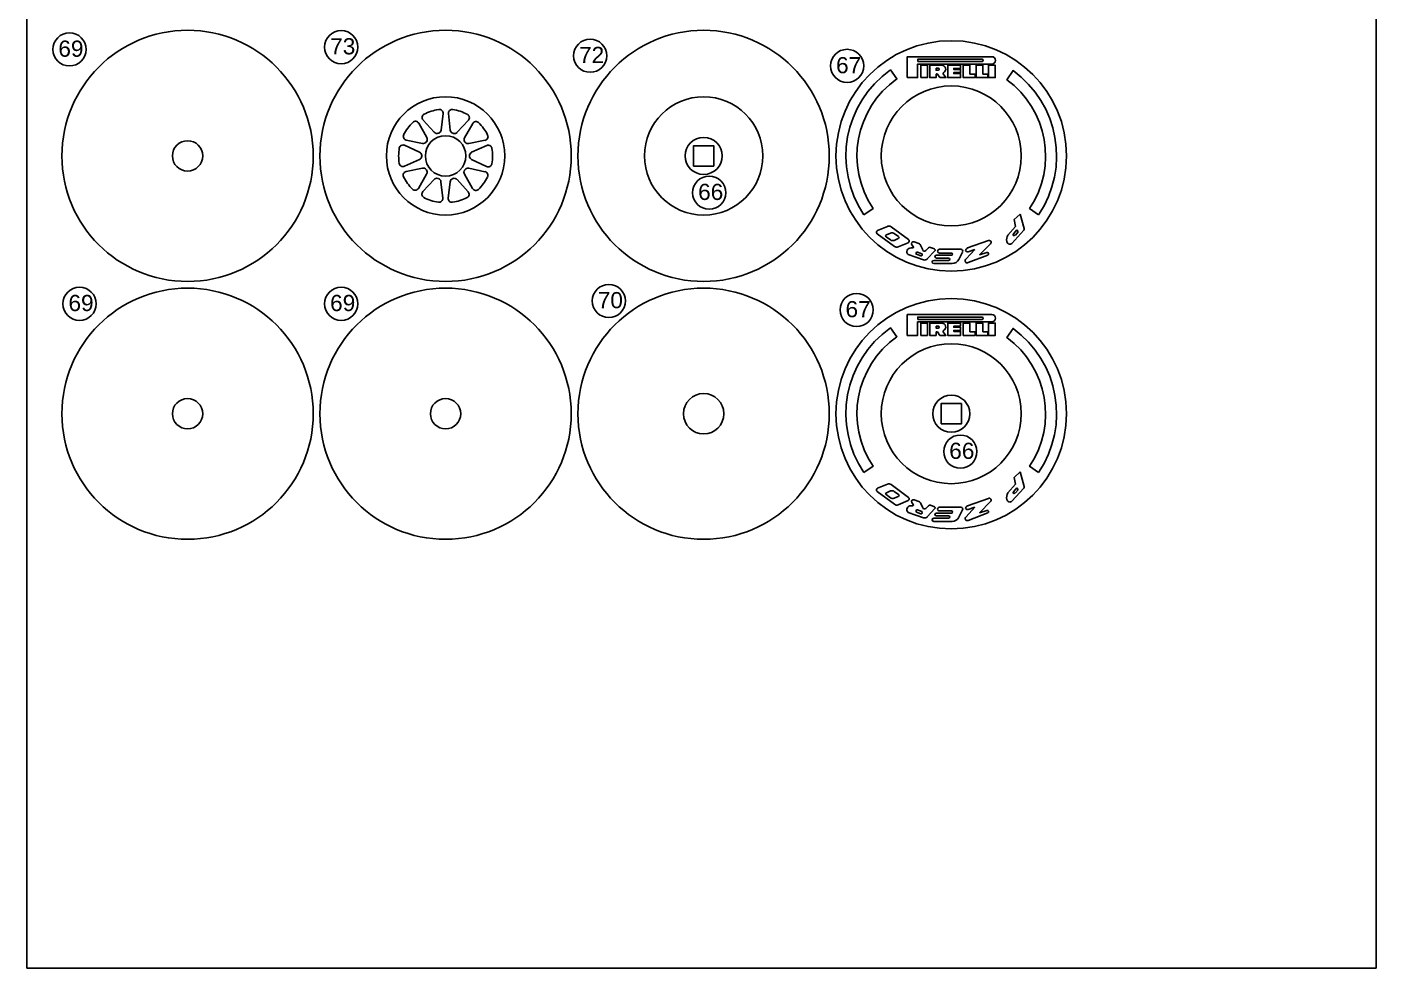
# Model space of a CAD drawing. Header units: centimetres. Extents: x 56783 to 57745, y 15612 to 15912.
# Drawn here: x 57545 to 57745, y 15611.9 to 15751.5 of the extents above; entities that cross this region are included whole.
import ezdxf

# ---------------------------------------------------------------- set-up
doc = ezdxf.new("R2010")
doc.units = ezdxf.units.CM
doc.header["$MEASUREMENT"] = 0
for name, color, linetype in [('Exterior', 7, 'Continuous'), ('Interior', 4, 'Continuous'), ('Linea', 3, 'Continuous'), ('NUMEROS', 7, 'Continuous'), ('Publicidades 4', 5, 'Continuous'), ('Scan 2', 6, 'Continuous')]:
    doc.layers.add(name, color=color, linetype=linetype)

msp = doc.modelspace()

# ---------------------------------------------------------------- linework, layer by layer
msp.add_lwpolyline([(57545, 15611.88), (57745, 15611.88), (57745, 15911.88), (57545, 15911.88)], close=True)
at = {"layer": 'Exterior'}
for centre, radius in [((57568.81, 15732.36), 18.63), ((57607.06, 15732.36), 18.63), ((57645.32, 15732.36), 18.63), ((57682.03, 15732.36), 17.09), ((57568.81, 15694.11), 18.63), ((57607.06, 15694.11), 18.63), ((57645.32, 15694.11), 18.63), ((57682.03, 15694.11), 17.09)]:
    msp.add_circle(centre, radius, dxfattribs=at)
at = {"layer": 'Interior'}
for p, q in [((57606.4, 15736.2), (57606.68, 15738.63)), ((57607.76, 15736.19), (57607.49, 15738.63)), ((57604.27, 15735.07), (57603.07, 15737.21)), ((57605.37, 15735.87), (57603.72, 15737.68)), ((57608.78, 15735.86), (57610.44, 15737.66)), ((57609.87, 15735.05), (57611.09, 15737.18)), ((57603.64, 15734.2), (57601.23, 15734.7)), ((57610.5, 15734.18), (57612.91, 15734.67)), ((57603.21, 15732.91), (57600.98, 15733.93)), ((57610.92, 15732.89), (57613.16, 15733.9)), ((57603.21, 15731.84), (57600.97, 15730.83)), ((57603.62, 15730.54), (57601.22, 15730.06)), ((57610.49, 15730.52), (57612.89, 15730.02)), ((57610.92, 15731.81), (57613.15, 15730.79)), ((57604.25, 15729.67), (57603.04, 15727.54)), ((57605.35, 15728.87), (57603.69, 15727.06)), ((57606.37, 15728.53), (57606.64, 15726.1)), ((57607.73, 15728.53), (57607.45, 15726.09)), ((57608.76, 15728.86), (57610.41, 15727.04)), ((57609.86, 15729.65), (57611.06, 15727.52))]:
    msp.add_line(p, q, dxfattribs=at)
for points in [[(57643.82, 15730.86), (57646.82, 15730.86), (57646.82, 15733.86), (57643.82, 15733.86)], [(57680.53, 15692.61), (57683.53, 15692.61), (57683.53, 15695.61), (57680.53, 15695.61)]]:
    msp.add_lwpolyline(points, close=True, dxfattribs=at)
for centre, radius in [((57682.03, 15732.36), 10.38), ((57645.32, 15732.36), 8.77), ((57568.81, 15732.36), 2.25), ((57607.06, 15732.36), 3), ((57645.32, 15732.36), 2.75), ((57682.03, 15694.11), 10.38), ((57568.81, 15694.11), 2.25), ((57607.06, 15694.11), 2.25), ((57645.32, 15694.11), 3), ((57682.03, 15694.11), 2.75)]:
    msp.add_circle(centre, radius, dxfattribs=at)
for centre, radius, start, end in [((57604.13, 15738.06), 0.556, 117.2343, 222.2712), ((57607.06, 15732.36), 6.96, 98.4153, 117.2343), ((57606.13, 15738.7), 0.556, 353.3784, 98.4153), ((57608.04, 15738.69), 0.556, 81.2343, 186.2712), ((57607.06, 15732.36), 6.96, 62.4153, 81.2343), ((57610.03, 15738.04), 0.556, 317.3784, 62.4153), ((57607.06, 15732.36), 6.96, 134.4153, 153.2343), ((57602.58, 15736.94), 0.556, 29.3784, 134.4153), ((57605.84, 15736.26), 0.556, 287.3786, 353.3784), ((57608.31, 15736.25), 0.556, 186.2712, 252.271), ((57611.57, 15736.91), 0.556, 45.2343, 150.2712), ((57607.06, 15732.36), 6.96, 26.4153, 45.2343), ((57601.35, 15735.25), 0.556, 153.2343, 258.2712), ((57603.75, 15734.75), 0.556, 258.2712, 324.271), ((57607.06, 15732.36), 3.53, 143.3786, 144.271), ((57603.79, 15734.8), 0.556, 323.3786, 29.3784), ((57605.78, 15736.24), 0.556, 222.2712, 288.271), ((57607.06, 15732.36), 3.53, 107.3786, 108.271), ((57607.06, 15732.36), 3.53, 71.3786, 72.271), ((57608.37, 15736.23), 0.556, 251.3786, 317.3784), ((57610.36, 15734.78), 0.556, 150.2712, 216.271), ((57607.06, 15732.36), 3.53, 35.3786, 36.271), ((57610.39, 15734.73), 0.556, 215.3786, 281.3784), ((57612.8, 15735.21), 0.556, 281.3784, 26.4153), ((57607.06, 15732.36), 6.96, 170.4153, 189.2343), ((57600.75, 15733.43), 0.556, 65.3784, 170.4153), ((57602.98, 15732.41), 0.556, 359.3786, 65.3784), ((57602.98, 15732.34), 0.556, 294.2712, 0.271), ((57607.06, 15732.36), 3.53, 179.3786, 180.271), ((57611.15, 15732.38), 0.556, 114.2712, 180.271), ((57607.06, 15732.36), 3.53, 359.3786, 0.271), ((57611.15, 15732.32), 0.556, 179.3786, 245.3784), ((57613.38, 15733.39), 0.556, 9.2343, 114.2712), ((57607.06, 15732.36), 6.96, 350.4153, 9.2343), ((57600.74, 15731.33), 0.556, 189.2343, 294.2712), ((57601.33, 15729.51), 0.556, 101.3784, 206.4153), ((57603.73, 15730), 0.556, 35.3786, 101.3784), ((57607.06, 15732.36), 3.53, 215.3786, 216.271), ((57603.77, 15729.95), 0.556, 330.2712, 36.271), ((57610.34, 15729.93), 0.556, 143.3786, 209.3784), ((57607.06, 15732.36), 3.53, 323.3786, 324.271), ((57610.38, 15729.98), 0.556, 78.2712, 144.271), ((57612.78, 15729.48), 0.556, 333.2343, 78.2712), ((57613.38, 15731.3), 0.556, 245.3784, 350.4153), ((57607.06, 15732.36), 6.96, 206.4153, 225.2343), ((57605.76, 15728.49), 0.556, 71.3786, 137.3784), ((57607.06, 15732.36), 3.53, 251.3786, 252.271), ((57605.82, 15728.47), 0.556, 6.2712, 72.271), ((57608.28, 15728.46), 0.556, 107.3786, 173.3784), ((57607.06, 15732.36), 3.53, 287.3786, 288.271), ((57608.34, 15728.48), 0.556, 42.2712, 108.271), ((57607.06, 15732.36), 6.96, 314.4153, 333.2343), ((57602.56, 15727.82), 0.556, 225.2343, 330.2712), ((57604.1, 15726.69), 0.556, 137.3784, 242.4153), ((57607.06, 15732.36), 6.96, 242.4153, 261.2343), ((57606.09, 15726.03), 0.556, 261.2343, 6.2712), ((57608, 15726.03), 0.556, 173.3784, 278.4153), ((57607.06, 15732.36), 6.96, 278.4153, 297.2343), ((57609.99, 15726.67), 0.556, 297.2343, 42.2712), ((57611.55, 15727.79), 0.556, 209.3784, 314.4153)]:
    msp.add_arc(centre, radius, start, end, dxfattribs=at)
at = {"layer": 'Linea'}
msp.add_circle((57607.06, 15732.36), 8.77, dxfattribs=at)
at = {"layer": 'NUMEROS'}
for centre in [(57551.3, 15748.16), (57591.59, 15748.5), (57628.5, 15747.22), (57666.59, 15745.71), (57646.15, 15726.9), (57552.8, 15710.42), (57591.59, 15710.42), (57631.27, 15710.84), (57668, 15709.5), (57683.38, 15688.49)]:
    msp.add_circle(centre, 2.46, dxfattribs=at)
at = {"layer": 'Publicidades 4'}
for points in [[(57669.09, 15723.62, -0.407992), (57673.01, 15745.11), (57673.96, 15743.78, 0.407458), (57670.43, 15724.56)], [(57694.98, 15723.63, 0.404404), (57691.19, 15745.01), (57690.27, 15743.66, -0.402802), (57693.64, 15724.57)], [(57669.09, 15685.37, -0.407992), (57673.01, 15706.86), (57673.96, 15705.53, 0.407458), (57670.43, 15686.31)], [(57694.98, 15685.38, 0.404404), (57691.19, 15706.76), (57690.27, 15705.4, -0.402802), (57693.64, 15686.32)]]:
    msp.add_lwpolyline(points, format="xyb", close=True, dxfattribs=at)
at = {"layer": 'Scan 2'}
for p, q in [((57692.22, 15723.73), (57691.35, 15722.9)), ((57691.35, 15722.9), (57691.55, 15721.91)), ((57692.22, 15723.73), (57692.83, 15721.58)), ((57671.04, 15720.82), (57673.62, 15718.92)), ((57672.57, 15721.91), (57671.1, 15721.3)), ((57672.38, 15720.36), (57673.01, 15719.89)), ((57673.04, 15720.91), (57672.41, 15720.65)), ((57673.11, 15721.85), (57675.69, 15719.95)), ((57674.18, 15720.09), (57673.56, 15719.83)), ((57673.58, 15720.84), (57674.22, 15720.38)), ((57691.55, 15721.91), (57690.43, 15720.61)), ((57692.77, 15721.32), (57691.02, 15719.38)), ((57691.77, 15721.38), (57691.24, 15720.78)), ((57691.94, 15721.1), (57691.53, 15720.61)), ((57691.77, 15721.38), (57691.94, 15721.1)), ((57675.64, 15719.47), (57674.17, 15718.86)), ((57676.32, 15718.72), (57676.07, 15718.7)), ((57676.19, 15719.17), (57676.4, 15718.9)), ((57677.21, 15719.34), (57676.51, 15719.6)), ((57677.67, 15717.85), (57677.03, 15718.09)), ((57677.53, 15719.03), (57677.79, 15718.4)), ((57678.65, 15718.72), (57678.25, 15718.31)), ((57679.6, 15718.28), (57678.48, 15717.09)), ((57678.96, 15718.78), (57679.54, 15718.55)), ((57680.29, 15718.5), (57683.46, 15718.5)), ((57683.71, 15718.1), (57683.15, 15716.99)), ((57685.51, 15718.49), (57684.22, 15717.08)), ((57687.53, 15719.79), (57684.46, 15718.72)), ((57685.51, 15718.49), (57684.55, 15718.15)), ((57686.2, 15717.67), (57687.84, 15719.33)), ((57687.3, 15718.02), (57686.2, 15717.67)), ((57677.9, 15716.94), (57675.65, 15717.71)), ((57677.53, 15717.53), (57676.9, 15717.76)), ((57677.73, 15717.69), (57677.66, 15717.58)), ((57681.62, 15716.86), (57679.43, 15716.86)), ((57682.16, 15716.38), (57679.43, 15716.38)), ((57682.06, 15717.63), (57679.82, 15717.63)), ((57681.62, 15717.21), (57679.82, 15717.21)), ((57682.06, 15717.93), (57680.29, 15717.93)), ((57684.54, 15716.54), (57687.44, 15717.64)), ((57692.22, 15685.48), (57691.35, 15684.64)), ((57691.35, 15684.64), (57691.55, 15683.66)), ((57692.22, 15685.48), (57692.83, 15683.33)), ((57671.04, 15682.56), (57673.62, 15680.67)), ((57672.57, 15683.66), (57671.1, 15683.05)), ((57672.38, 15682.11), (57673.01, 15681.64)), ((57673.04, 15682.66), (57672.41, 15682.39)), ((57673.11, 15683.6), (57675.69, 15681.7)), ((57673.58, 15682.59), (57674.22, 15682.12)), ((57691.55, 15683.66), (57690.43, 15682.36)), ((57692.77, 15683.07), (57691.02, 15681.13)), ((57691.77, 15683.13), (57691.24, 15682.53)), ((57691.94, 15682.84), (57691.53, 15682.36)), ((57691.77, 15683.13), (57691.94, 15682.84)), ((57674.18, 15681.83), (57673.56, 15681.57)), ((57675.64, 15681.22), (57674.17, 15680.61)), ((57676.32, 15680.47), (57676.07, 15680.45)), ((57676.19, 15680.92), (57676.4, 15680.64)), ((57677.21, 15681.09), (57676.51, 15681.34)), ((57677.53, 15680.78), (57677.79, 15680.14)), ((57678.65, 15680.47), (57678.25, 15680.06)), ((57679.6, 15680.03), (57678.48, 15678.83)), ((57678.96, 15680.53), (57679.54, 15680.3)), ((57680.29, 15680.25), (57683.46, 15680.25)), ((57685.51, 15680.24), (57684.22, 15678.82)), ((57687.53, 15681.54), (57684.46, 15680.47)), ((57685.51, 15680.24), (57684.55, 15679.9)), ((57686.2, 15679.42), (57687.84, 15681.08)), ((57677.9, 15678.69), (57675.65, 15679.46)), ((57677.53, 15679.27), (57676.9, 15679.51)), ((57677.67, 15679.6), (57677.03, 15679.84)), ((57677.73, 15679.44), (57677.66, 15679.32)), ((57681.62, 15678.61), (57679.43, 15678.61)), ((57682.16, 15678.13), (57679.43, 15678.13)), ((57682.06, 15679.38), (57679.82, 15679.38)), ((57681.62, 15678.96), (57679.82, 15678.96)), ((57682.06, 15679.68), (57680.29, 15679.68)), ((57683.71, 15679.85), (57683.15, 15678.74)), ((57684.54, 15678.29), (57687.44, 15679.39)), ((57687.3, 15679.77), (57686.2, 15679.42))]:
    msp.add_line(p, q, dxfattribs=at)
for points in [[(57675.51, 15743.99), (57675.51, 15747.08), (57688.03, 15747.08, -1), (57688.03, 15745.99), (57677.04, 15745.99), (57677.04, 15743.99)], [(57677.05, 15746.37), (57677.05, 15746.7), (57686.59, 15746.7, -1), (57686.59, 15746.37)], [(57680.35, 15743.99), (57679.97, 15744.49, 0.721987), (57679.77, 15744.43), (57679.77, 15743.99), (57678.85, 15743.99), (57678.85, 15745.8), (57680.62, 15745.8, -0.812153), (57680.87, 15744.7, 0.477093), (57680.83, 15744.53), (57681.23, 15743.99)], [(57679.77, 15745.36), (57680.1, 15745.36, -1), (57680.1, 15745.06), (57679.77, 15745.06)], [(57675.51, 15705.74), (57675.51, 15708.83), (57688.03, 15708.83, -1), (57688.03, 15707.74), (57677.04, 15707.74), (57677.04, 15705.74)], [(57677.05, 15708.11), (57677.05, 15708.44), (57686.59, 15708.44, -1), (57686.59, 15708.11)], [(57680.35, 15705.74), (57679.97, 15706.24, 0.721987), (57679.77, 15706.18), (57679.77, 15705.74), (57678.85, 15705.74), (57678.85, 15707.55), (57680.62, 15707.55, -0.812153), (57680.87, 15706.45, 0.477093), (57680.83, 15706.28), (57681.23, 15705.74)], [(57679.77, 15707.11), (57680.1, 15707.11, -1), (57680.1, 15706.81), (57679.77, 15706.81)]]:
    msp.add_lwpolyline(points, format="xyb", close=True, dxfattribs=at)
for points in [[(57677.5, 15743.99), (57678.49, 15743.99), (57678.49, 15745.8), (57677.5, 15745.8)], [(57683.42, 15745.33), (57682.41, 15745.33), (57682.41, 15745.2), (57683.42, 15745.2), (57683.42, 15744.72), (57682.41, 15744.72), (57682.41, 15744.58), (57683.42, 15744.58), (57683.42, 15743.99), (57681.5, 15743.99), (57681.5, 15745.8), (57683.42, 15745.8)], [(57684.78, 15744.51), (57685.56, 15744.51), (57685.56, 15743.99), (57683.8, 15743.99), (57683.8, 15745.8), (57684.78, 15745.8)], [(57686.69, 15744.51), (57687.47, 15744.51), (57687.47, 15743.99), (57685.71, 15743.99), (57685.71, 15745.8), (57686.69, 15745.8)], [(57687.57, 15743.99), (57688.55, 15743.99), (57688.55, 15745.8), (57687.57, 15745.8)], [(57677.5, 15705.74), (57678.49, 15705.74), (57678.49, 15707.55), (57677.5, 15707.55)], [(57683.42, 15707.08), (57682.41, 15707.08), (57682.41, 15706.95), (57683.42, 15706.95), (57683.42, 15706.47), (57682.41, 15706.47), (57682.41, 15706.32), (57683.42, 15706.32), (57683.42, 15705.74), (57681.5, 15705.74), (57681.5, 15707.55), (57683.42, 15707.55)], [(57684.78, 15706.26), (57685.56, 15706.26), (57685.56, 15705.74), (57683.8, 15705.74), (57683.8, 15707.55), (57684.78, 15707.55)], [(57686.69, 15706.26), (57687.47, 15706.26), (57687.47, 15705.74), (57685.71, 15705.74), (57685.71, 15707.55), (57686.69, 15707.55)], [(57687.57, 15705.74), (57688.55, 15705.74), (57688.55, 15707.55), (57687.57, 15707.55)]]:
    msp.add_lwpolyline(points, close=True, dxfattribs=at)
for centre, radius, start, end in [((57671.21, 15721.04), 0.278, 112.7216, 233.7126), ((57672.47, 15720.49), 0.167, 112.7216, 233.7126), ((57672.78, 15721.4), 0.556, 53.7126, 112.7216), ((57673.25, 15720.39), 0.556, 53.7126, 112.7216), ((57674.12, 15720.24), 0.167, 292.7216, 53.7126), ((57691.64, 15719.9), 1.4, 149.8977, 190.5433), ((57691.42, 15720.64), 0.226, 143.3046, 199.2462), ((57691.33, 15720.82), 0.282, 243.0452, 312.8321), ((57692.56, 15721.51), 0.278, 318.0337, 15.7563), ((57673.34, 15720.34), 0.556, 233.7126, 292.7216), ((57673.95, 15719.37), 0.556, 233.7126, 292.7216), ((57676.02, 15718.14), 0.568, 85.2811, 228.9311), ((57675.53, 15719.73), 0.278, 292.7216, 53.7126), ((57676.41, 15719.34), 0.278, 69.7611, 217.2748), ((57676.31, 15718.83), 0.111, 273.0088, 37.2748), ((57676.97, 15717.92), 0.181, 69.283, 246.3508), ((57677.02, 15718.82), 0.556, 22.3576, 69.7611), ((57678.05, 15718.5), 0.278, 202.3576, 315.7225), ((57678.85, 15718.53), 0.278, 67.8935, 135.7225), ((57679.48, 15718.39), 0.167, 316.9567, 67.8935), ((57680.29, 15718.22), 0.286, 90, 270), ((57683.46, 15718.23), 0.278, 333.1839, 90), ((57684.71, 15718.22), 0.553, 116.4686, 172.2878), ((57684.45, 15718.46), 0.33, 209.5645, 288.6324), ((57687.37, 15717.83), 0.205, 290.7716, 110.7716), ((57687.66, 15719.54), 0.278, 309.6914, 117.1774), ((57690.72, 15719.72), 0.461, 189.6387, 311.644), ((57677.57, 15717.63), 0.111, 249.8905, 329.983), ((57677.63, 15717.75), 0.111, 329.983, 69.8905), ((57678.08, 15717.47), 0.556, 251.1089, 316.9567), ((57679.43, 15716.62), 0.239, 90, 270), ((57679.82, 15717.42), 0.21, 90, 270), ((57681.62, 15717.03), 0.175, 270, 90), ((57682.06, 15717.78), 0.152, 270, 90), ((57682.16, 15717.49), 1.11, 270, 333.1839), ((57684.39, 15716.81), 0.312, 122.4826, 299.1587), ((57671.21, 15682.79), 0.278, 112.7216, 233.7126), ((57672.47, 15682.24), 0.167, 112.7216, 233.7126), ((57672.78, 15683.15), 0.556, 53.7126, 112.7216), ((57673.25, 15682.14), 0.556, 53.7126, 112.7216), ((57674.12, 15681.99), 0.167, 292.7216, 53.7126), ((57691.64, 15681.65), 1.4, 149.8977, 190.5433), ((57691.42, 15682.39), 0.226, 143.3046, 199.2462), ((57691.33, 15682.57), 0.282, 243.0452, 312.8321), ((57692.56, 15683.25), 0.278, 318.0337, 15.7563), ((57673.34, 15682.09), 0.556, 233.7126, 292.7216), ((57673.95, 15681.12), 0.556, 233.7126, 292.7216), ((57676.02, 15679.89), 0.568, 85.2811, 228.9311), ((57675.53, 15681.48), 0.278, 292.7216, 53.7126), ((57676.41, 15681.08), 0.278, 69.7611, 217.2748), ((57676.31, 15680.58), 0.111, 273.0088, 37.2748), ((57677.02, 15680.56), 0.556, 22.3576, 69.7611), ((57678.05, 15680.25), 0.278, 202.3576, 315.7225), ((57678.85, 15680.27), 0.278, 67.8935, 135.7225), ((57679.48, 15680.14), 0.167, 316.9567, 67.8935), ((57680.29, 15679.97), 0.286, 90, 270), ((57683.46, 15679.97), 0.278, 333.1839, 90), ((57684.71, 15679.97), 0.553, 116.4686, 172.2878), ((57684.45, 15680.21), 0.33, 209.5645, 288.6324), ((57687.66, 15681.29), 0.278, 309.6914, 117.1774), ((57690.72, 15681.47), 0.461, 189.6387, 311.644), ((57676.97, 15679.67), 0.181, 69.283, 246.3508), ((57677.57, 15679.38), 0.111, 249.8905, 329.983), ((57677.63, 15679.5), 0.111, 329.983, 69.8905), ((57678.08, 15679.21), 0.556, 251.1089, 316.9567), ((57679.43, 15678.37), 0.239, 90, 270), ((57679.82, 15679.17), 0.21, 90, 270), ((57681.62, 15678.78), 0.175, 270, 90), ((57682.06, 15679.53), 0.152, 270, 90), ((57682.16, 15679.24), 1.11, 270, 333.1839), ((57684.39, 15678.56), 0.312, 122.4826, 299.1587), ((57687.37, 15679.58), 0.205, 290.7716, 110.7716)]:
    msp.add_arc(centre, radius, start, end, dxfattribs=at)

# ---------------------------------------------------------------- texts
at = {"layer": 'NUMEROS', "char_height": 2.4, "attachment_point": 1}
for s, insert in [('{\\fArial|b0|i0|c0|p34;69}', (57549.65, 15749.47)), ('{\\fArial|b0|i0|c0|p34;73}', (57589.95, 15749.82)), ('{\\fArial|b0|i0|c0|p34;72}', (57626.85, 15748.54)), ('{\\fArial|b0|i0|c0|p34;67}', (57664.95, 15747.02)), ('{\\fArial|b0|i0|c0|p34;66}', (57644.5, 15728.22)), ('{\\fArial|b0|i0|c0|p34;70}', (57629.62, 15712.16)), ('{\\fArial|b0|i0|c0|p34;69}', (57551.15, 15711.74)), ('{\\fArial|b0|i0|c0|p34;69}', (57589.94, 15711.74)), ('{\\fArial|b0|i0|c0|p34;67}', (57666.35, 15710.82)), ('{\\fArial|b0|i0|c0|p34;66}', (57681.73, 15689.81))]:
    msp.add_mtext_dynamic_manual_height_columns(s, width=23.6905, gutter_width=1, heights=[0], dxfattribs=dict(at, insert=insert))

doc.saveas('drawing.dxf')
